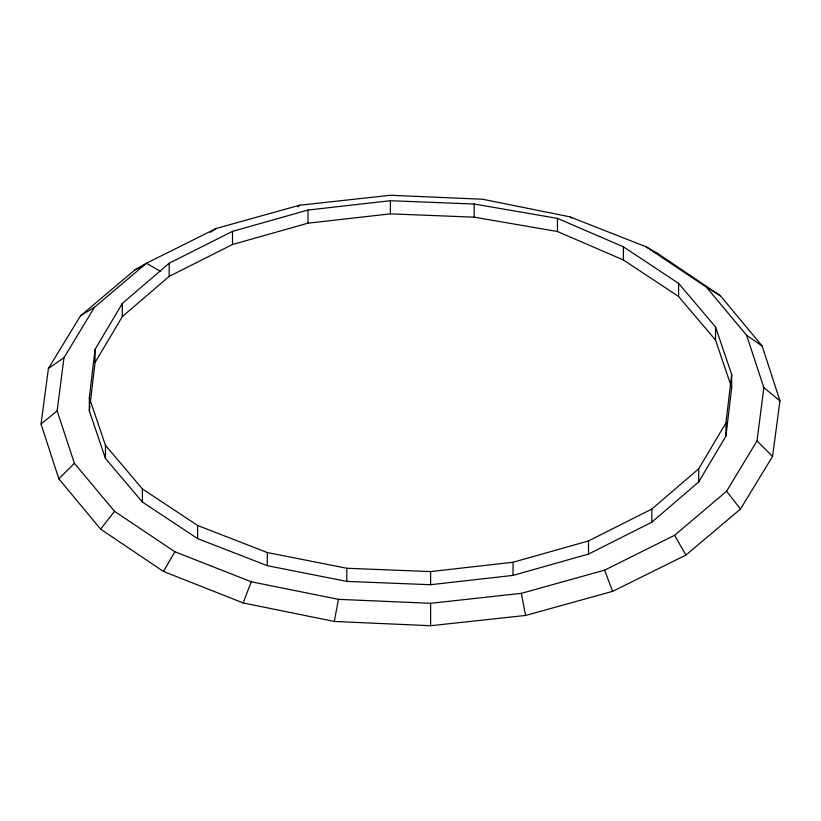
<?xml version="1.0" encoding="UTF-8"?>
<svg xmlns="http://www.w3.org/2000/svg" width="821" height="821" viewBox="0 0 821 821"><rect width="100%" height="100%" fill="white"/><g stroke="black" fill="none" stroke-linecap="round" stroke-linejoin="round"><path stroke-width="1.23" d="M89.325 397.754L95.062 349.366L122.298 303.483L169.177 263.233L232.497 231.368L307.957 210.043L390.396 200.714L474.21 204.029L557.449 218.386L623.396 246.823L678.598 283.378L715.532 326.943L731.675 374.54L731.675 387.676L725.938 436.064L698.702 481.948L651.823 522.197L588.503 554.072L513.043 575.398L430.604 584.716L346.79 581.401L267.318 565.679L197.604 538.617L142.402 502.052L105.468 458.487L89.325 410.89L89.325 397.754L105.468 445.351L105.468 458.487M89.325 410.89L89.93 405.8M90.228 403.255L95.062 362.502L95.062 349.366M725.938 436.064L725.938 422.928L731.675 374.54M646.148 246.823L706.471 287.227L746.617 335.276L763.858 387.676L757.024 440.877L726.575 491.235L674.575 535.333L604.595 570.164L521.376 593.337L430.604 603.302L338.457 599.351L251.226 581.771L174.852 551.753L114.53 511.339L74.383 463.301L57.142 410.89L63.976 357.699L94.425 307.331L146.425 263.233L216.405 228.412L299.624 205.229L390.396 195.275L482.543 199.226L569.774 216.806L646.148 246.823L657.529 253.391L720.397 295.724L762.155 346.01L779.95 400.822L772.561 456.414L740.501 509.02L685.956 555.047L612.63 591.346L525.543 615.452L430.604 625.725L334.301 621.456L243.18 602.953L163.471 571.457L100.603 529.124L58.845 478.838L41.05 424.026L48.439 368.434L80.499 315.828L135.044 269.801L146.425 263.233L160.506 271.371M334.301 621.456L338.457 599.351M243.18 602.953L251.226 581.771M163.471 571.457L174.852 551.753M95.062 362.502L122.298 316.619L169.177 276.369L232.497 244.504L307.957 223.179L390.396 213.86L474.21 217.165L557.449 231.522L623.396 259.959L678.598 296.514L715.532 340.079L731.675 387.676M105.468 445.351L142.402 488.916L197.604 525.471L267.318 552.543L346.79 568.265L430.604 571.58L513.043 562.262L588.503 540.936L651.823 509.061L698.702 468.812L725.938 422.928M100.603 529.124L114.53 511.339M297.961 206.902L299.624 205.229M58.845 478.838L74.383 463.301M41.05 424.026L57.142 410.89M48.439 368.434L63.976 357.699M210.381 232.23L216.405 228.412M80.499 315.828L94.425 307.331M135.044 269.801L144.209 265.265M653.957 251.985L657.529 253.391M706.471 287.227L720.397 295.724M569.774 216.806L571.785 218.078M746.617 335.276L762.155 346.01M763.858 387.676L779.95 400.822M757.024 440.877L772.561 456.414M726.575 491.235L740.501 509.02M674.575 535.333L685.956 555.047M604.595 570.164L612.63 591.346M521.376 593.337L525.543 615.452M715.532 326.943L715.532 340.079M698.702 468.812L698.702 481.948M678.598 283.378L678.598 296.514M651.823 509.061L651.823 522.197M623.396 246.823L623.396 259.959M588.503 540.936L588.503 554.072M557.449 218.386L557.449 231.522M513.043 562.262L513.043 575.398M474.21 204.029L474.21 217.165M430.604 571.58L430.604 584.716M430.604 603.302L430.604 625.725M390.396 200.714L390.396 213.86M346.79 568.265L346.79 581.401M307.957 210.043L307.957 223.179M267.318 552.543L267.318 565.679M232.497 231.368L232.497 244.504M197.604 525.471L197.604 538.617M169.177 263.233L169.177 276.369M142.402 488.916L142.402 502.052M122.298 303.483L122.298 316.619"/></g></svg>
